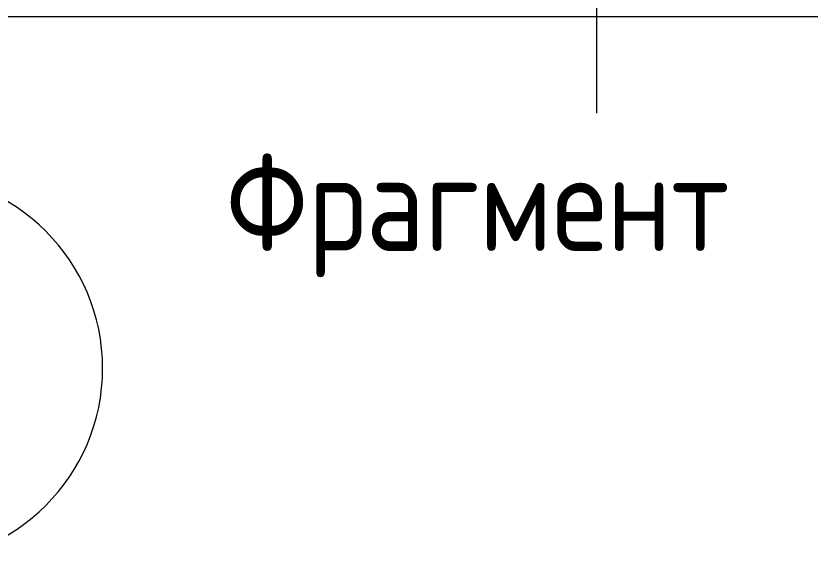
# Model space of a CAD drawing. Header units: millimetres. Extents: x 3991 to 282775, y -8553 to 29560.
# Drawn here: x 188230 to 196425, y -5906 to -269 of the extents above; entities that cross this region are included whole.
import ezdxf

# ---------------------------------------------------------------- set-up
doc = ezdxf.new("R2010")
doc.units = ezdxf.units.MM
doc.layers.add('A-WALL-4', color=7, linetype='Continuous', lineweight=5)
doc.layers.add('Оси-1', color=7, linetype='Continuous', lineweight=20)
doc.layers.add('G-ANNO-TEXT-1', color=7, linetype='Continuous', lineweight=9, true_color=0x3c3c3c)
doc.styles.add('GOST Common_4', font='GOST_Common.ttf', dxfattribs={"width": 0.9, "height": 1000})

# ---------------------------------------------------------------- blocks, each defined once
blk = doc.blocks.new('Ось сетки - D8-29747960-Общий план 1 этажа с размещением фрагментов 1_1-1_9')
at = {"layer": 'Оси-1'}
for start, end in [(360, 180), (180, 360)]:
    blk.add_arc((0, 0), 4, start, end, dxfattribs=at)

msp = doc.modelspace()

# ---------------------------------------------------------------- linework, layer by layer
at = {"layer": 'A-WALL-4'}
msp.add_line((221095.1, -280), (148525.1, -280), dxfattribs=at)
at = {"layer": 'G-ANNO-TEXT-1'}
msp.add_line((194222.3, 6294.5), (194222.3, -1272.5), dxfattribs=at)

# ---------------------------------------------------------------- block references
at = {"layer": 'Оси-1', "xscale": 499.9999999999995, "yscale": 499.9999999999995, "zscale": 499.9999999999995}
msp.add_blockref('Ось сетки - D8-29747960-Общий план 1 этажа с размещением фрагментов 1_1-1_9', (187125.1, -3906.3), dxfattribs=at)

# ---------------------------------------------------------------- texts
at = {"layer": 'G-ANNO-TEXT-1', "insert": (190396.9, -1694.6), "char_height": 1000, "width": 7070.884, "attachment_point": 1, "style": 'GOST Common_4'}
msp.add_mtext('Фрагмент', dxfattribs=at)

doc.saveas('drawing.dxf')
